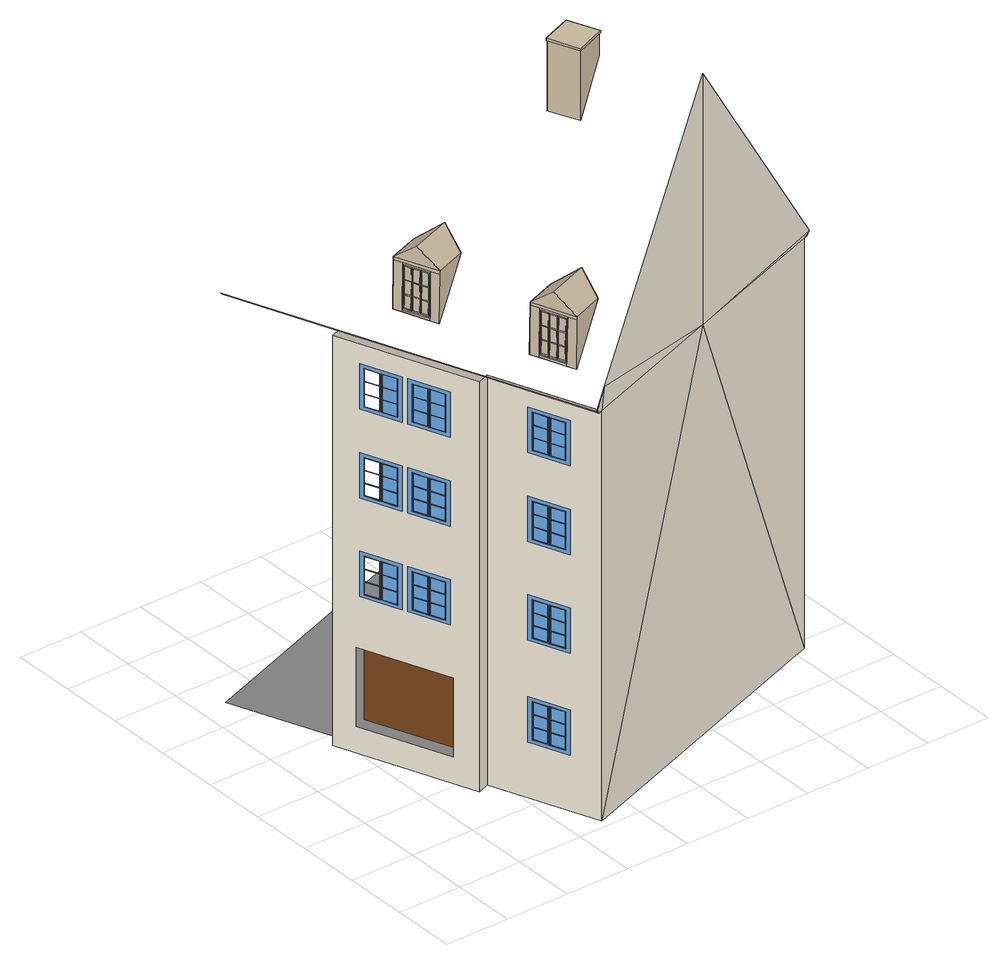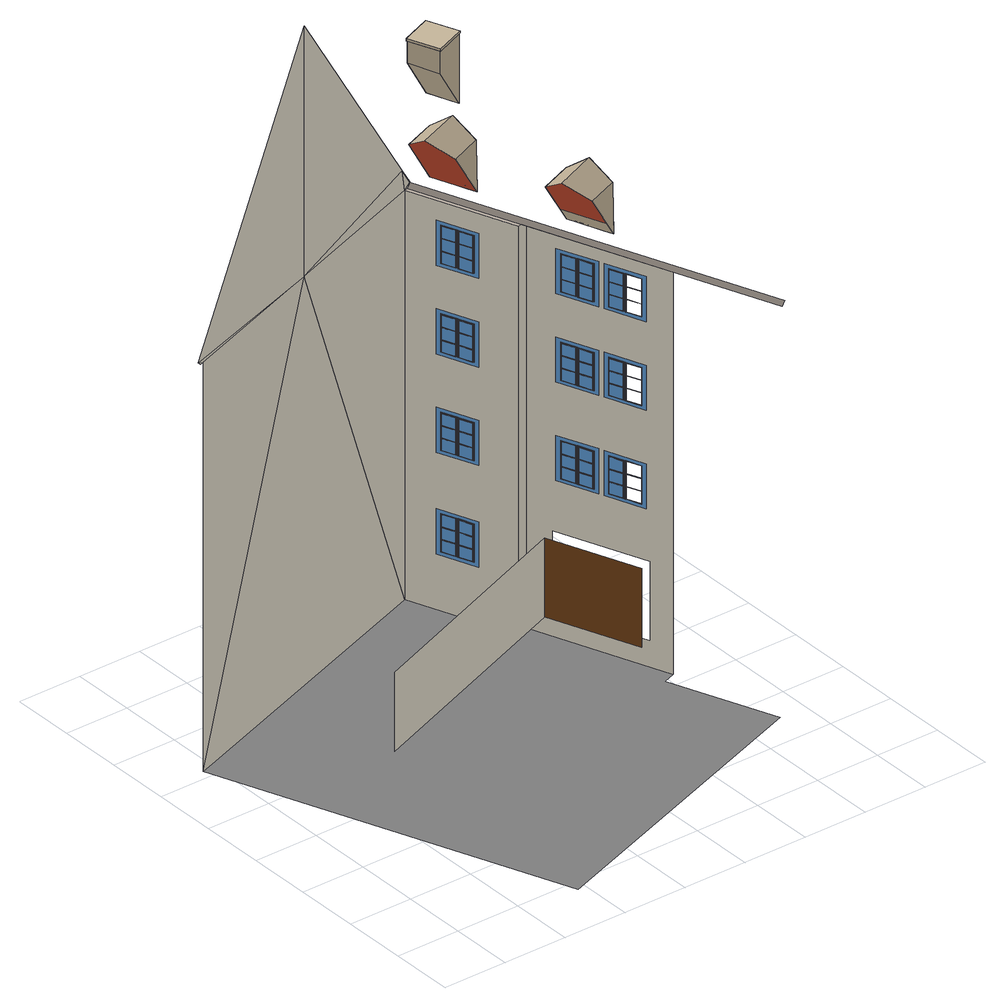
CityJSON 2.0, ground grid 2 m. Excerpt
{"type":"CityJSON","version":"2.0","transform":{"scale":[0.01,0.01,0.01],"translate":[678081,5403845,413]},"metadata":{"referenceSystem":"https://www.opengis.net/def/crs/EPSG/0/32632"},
"CityObjects":{
"building1":{"type":"Building","attributes":{"dataAvailable":"NotSufficient","measuredHeight":20.84},"children":["building1-1","building1-2","building1-3"],"geometry":[{"type":"MultiSurface","lod":"3","boundaries":[[[0,1,2,3],[4,5,6,7],[8,9,10,11],[12,13,14,15]],[[16,17,18,19],[20,21,22,23],[24,25,26,27],[28,29,30,31]],[[32,33,34,35],[36,37,38,39],[40,41,42,43],[44,45,46,47]],[[48,49,6,5]],[[50,51,13,12]],[[52,53,9,8]],[[54,55,22,21]],[[56,57,29,28]],[[58,59,25,24]],[[60,61,38,37]],[[62,63,45,44]],[[64,65,41,40]],[[66,50,12,15]],[[67,48,5,4]],[[68,52,8,11]],[[69,56,28,31]],[[70,54,21,20]],[[71,58,24,27]],[[72,62,44,47]],[[73,60,37,36]],[[74,64,40,43]],[[75,76,77,78]],[[79,80,81,82]],[[83,84,85,86]],[[87,88,89,90]],[[91,92,93,94]],[[95,96,97,98]],[[99,100,101,102]],[[103,104,105,106]],[[107,108,109,110]],[[111,112,113,114],[0,3,2,1],[115,116,117,118]],[[119,120,121,122],[16,19,18,17],[123,124,125,126]],[[127,128,129,130],[32,35,34,33],[131,132,133,134]],[[48,67,135,136]],[[52,68,137,138]],[[50,66,139,140]],[[54,70,141,142]],[[58,71,143,144]],[[56,69,145,146]],[[60,73,147,148]],[[64,74,149,150]],[[62,72,151,152]],[[80,153,154,81]],[[84,155,156,85]],[[76,157,158,77]],[[92,159,160,93]],[[96,161,162,97]],[[88,163,164,89]],[[104,165,166,105]],[[108,167,168,109]],[[100,169,170,101]],[[115,118,117,116],[154,171,82,81],[172,86,85,156],[173,78,77,158]],[[123,126,125,124],[160,174,94,93],[175,98,97,162],[176,90,89,164]],[[131,134,133,132],[166,177,106,105],[178,110,109,168],[179,102,101,170]],[[76,75,180,181]],[[84,83,182,183]],[[80,79,184,185]],[[88,87,186,187]],[[96,95,188,189]],[[92,91,190,191]],[[100,99,192,193]],[[108,107,194,195]],[[104,103,196,197]],[[198,199,200,201],[130,129,128,127],[113,112,111,114],[202,203,204,205],[206,207,208,209],[120,119,122,121],[210,211,212,213],[214,215,216,217]],[[218,75,78,173]],[[219,83,86,172]],[[220,79,82,171]],[[221,87,90,176]],[[222,95,98,175]],[[223,91,94,174]],[[224,99,102,179]],[[225,107,110,178]],[[226,103,106,177]],[[155,84,83,219]],[[157,76,75,218]],[[80,79,220,153]],[[161,96,95,222]],[[163,88,87,221]],[[92,91,223,159]],[[167,108,107,225]],[[169,100,99,224]],[[104,103,226,165]],[[75,218,227,180]],[[83,219,228,182]],[[79,220,229,184]],[[87,221,230,186]],[[95,222,231,188]],[[91,223,232,190]],[[99,224,233,192]],[[107,225,234,194]],[[103,226,235,196]],[[153,220,171,154]],[[157,218,173,158]],[[155,219,172,156]],[[159,223,174,160]],[[163,221,176,164]],[[161,222,175,162]],[[165,226,177,166]],[[169,224,179,170]],[[167,225,178,168]],[[155,84,183,236]],[[157,76,181,237]],[[153,80,185,238]],[[161,96,189,239]],[[163,88,187,240]],[[159,92,191,241]],[[167,108,195,242]],[[169,100,193,243]],[[165,104,197,244]],[[218,157,237,227]],[[219,155,236,228]],[[220,153,238,229]],[[221,163,240,230]],[[222,161,239,231]],[[223,159,241,232]],[[224,169,243,233]],[[225,167,242,234]],[[226,165,244,235]],[[245,246,247,248]],[[249,250,251,252]],[[253,254,255,256]],[[257,258,259,260]],[[261,262,263,264]],[[265,266,267,268]],[[269,270,271,272]],[[273,274,275,276]],[[277,278,279,280]],[[250,281,282,251]],[[246,283,284,247]],[[254,285,286,255]],[[262,287,288,263]],[[258,289,290,259]],[[266,291,292,267]],[[274,293,294,275]],[[270,295,296,271]],[[278,297,298,279]],[[299,300,301,302],[282,303,252,251],[304,248,247,284],[305,256,255,286]],[[306,307,308,309],[288,310,264,263],[311,260,259,290],[312,268,267,292]],[[313,314,315,316],[294,317,276,275],[318,272,271,296],[319,280,279,298]],[[250,249,320,321]],[[246,245,322,323]],[[254,253,324,325]],[[262,261,326,327]],[[258,257,328,329]],[[266,265,330,331]],[[274,273,332,333]],[[270,269,334,335]],[[278,277,336,337]],[[338,249,252,303]],[[339,253,256,305]],[[340,245,248,304]],[[341,261,264,310]],[[342,265,268,312]],[[343,257,260,311]],[[344,273,276,317]],[[345,277,280,319]],[[346,269,272,318]],[[285,254,253,339]],[[250,249,338,281]],[[283,246,245,340]],[[291,266,265,342]],[[262,261,341,287]],[[289,258,257,343]],[[297,278,277,345]],[[274,273,344,293]],[[295,270,269,346]],[[245,340,347,322]],[[249,338,348,320]],[[253,339,349,324]],[[257,343,350,328]],[[261,341,351,326]],[[265,342,352,330]],[[269,346,353,334]],[[273,344,354,332]],[[277,345,355,336]],[[285,339,305,286]],[[281,338,303,282]],[[283,340,304,284]],[[291,342,312,292]],[[287,341,310,288]],[[289,343,311,290]],[[297,345,319,298]],[[293,344,317,294]],[[295,346,318,296]],[[281,250,321,356]],[[283,246,323,357]],[[285,254,325,358]],[[287,262,327,359]],[[289,258,329,360]],[[291,266,331,361]],[[293,274,333,362]],[[295,270,335,363]],[[297,278,337,364]],[[365,366,367,368]],[[369,370,371,372]],[[373,374,375,376]],[[377,378,379,380]],[[381,382,383,384]],[[385,386,387,388]],[[389,390,391,392]],[[393,394,395,396]],[[397,398,399,400]],[[203,202,205,204],[299,302,301,300],[401,402,403,404]],[[210,213,212,211],[306,309,308,307],[405,406,407,408]],[[209,208,207,206],[313,316,315,314],[409,410,411,412]],[[338,281,356,348]],[[340,283,357,347]],[[339,285,358,349]],[[341,287,359,351]],[[343,289,360,350]],[[342,291,361,352]],[[344,293,362,354]],[[346,295,363,353]],[[345,297,364,355]],[[370,413,414,371]],[[374,415,416,375]],[[366,417,418,367]],[[382,419,420,383]],[[386,421,422,387]],[[378,423,424,379]],[[394,425,426,395]],[[398,427,428,399]],[[390,429,430,391]],[[401,404,403,402],[414,431,372,371],[432,376,375,416],[433,368,367,418]],[[405,408,407,406],[420,434,384,383],[435,388,387,422],[436,380,379,424]],[[409,412,411,410],[426,437,396,395],[438,400,399,428],[439,392,391,430]],[[366,365,440,441]],[[374,373,442,443]],[[370,369,444,445]],[[378,377,446,447]],[[386,385,448,449]],[[382,381,450,451]],[[390,389,452,453]],[[398,397,454,455]],[[394,393,456,457]],[[458,365,368,433]],[[459,373,376,432]],[[460,369,372,431]],[[461,377,380,436]],[[462,385,388,435]],[[463,381,384,434]],[[464,389,392,439]],[[465,397,400,438]],[[466,393,396,437]],[[415,374,373,459]],[[417,366,365,458]],[[370,369,460,413]],[[421,386,385,462]],[[423,378,377,461]],[[382,381,463,419]],[[427,398,397,465]],[[429,390,389,464]],[[394,393,466,425]],[[365,458,467,440]],[[373,459,468,442]],[[369,460,469,444]],[[377,461,470,446]],[[385,462,471,448]],[[381,463,472,450]],[[389,464,473,452]],[[397,465,474,454]],[[393,466,475,456]],[[413,460,431,414]],[[417,458,433,418]],[[415,459,432,416]],[[419,463,434,420]],[[423,461,436,424]],[[421,462,435,422]],[[425,466,437,426]],[[429,464,439,430]],[[427,465,438,428]],[[415,374,443,476]],[[417,366,441,477]],[[413,370,445,478]],[[421,386,449,479]],[[423,378,447,480]],[[419,382,451,481]],[[427,398,455,482]],[[429,390,453,483]],[[425,394,457,484]],[[458,417,477,467]],[[459,415,476,468]],[[460,413,478,469]],[[461,423,480,470]],[[462,421,479,471]],[[463,419,481,472]],[[464,429,483,473]],[[465,427,482,474]],[[466,425,484,475]],[[485,200,199,486]],[[487,488,489,490,485,486]],[[491,486,199,198,492]],[[493,494,495,496]],[[497,487,486,491]],[[498,488,487]],[[498,499,488]],[[500,501,502,503]],[[504,505,506,507]],[[508,509,510,511]],[[512,513,514,515]],[[516,517,518,519]],[[520,521,522,523]],[[524,525,526,527]],[[528,529,530,531]],[[532,533,534,535]],[[536,537,538,539]],[[540,541,542,543]],[[544,545,546,547]],[[505,548,549,506]],[[501,550,551,502]],[[509,552,553,510]],[[517,554,555,518]],[[513,556,557,514]],[[521,558,559,522]],[[529,560,561,530]],[[525,562,563,526]],[[533,564,565,534]],[[541,566,567,542]],[[537,568,569,538]],[[545,570,571,546]],[[572,573,574,575],[549,576,507,506],[577,503,502,551],[578,511,510,553]],[[579,580,581,582],[555,583,519,518],[584,515,514,557],[585,523,522,559]],[[586,587,588,589],[561,590,531,530],[591,527,526,563],[592,535,534,565]],[[593,594,595,596],[567,597,543,542],[598,539,538,569],[599,547,546,571]],[[505,504,600,601]],[[501,500,602,603]],[[509,508,604,605]],[[517,516,606,607]],[[513,512,608,609]],[[521,520,610,611]],[[529,528,612,613]],[[525,524,614,615]],[[533,532,616,617]],[[541,540,618,619]],[[537,536,620,621]],[[545,544,622,623]],[[624,504,507,576]],[[625,508,511,578]],[[626,500,503,577]],[[627,516,519,583]],[[628,520,523,585]],[[629,512,515,584]],[[630,528,531,590]],[[631,532,535,592]],[[632,524,527,591]],[[633,540,543,597]],[[634,544,547,599]],[[635,536,539,598]],[[552,509,508,625]],[[505,504,624,548]],[[550,501,500,626]],[[558,521,520,628]],[[517,516,627,554]],[[556,513,512,629]],[[564,533,532,631]],[[529,528,630,560]],[[562,525,524,632]],[[570,545,544,634]],[[541,540,633,566]],[[568,537,536,635]],[[500,626,636,602]],[[504,624,637,600]],[[508,625,638,604]],[[512,629,639,608]],[[516,627,640,606]],[[520,628,641,610]],[[524,632,642,614]],[[528,630,643,612]],[[532,631,644,616]],[[536,635,645,620]],[[540,633,646,618]],[[544,634,647,622]],[[552,625,578,553]],[[548,624,576,549]],[[550,626,577,551]],[[558,628,585,559]],[[554,627,583,555]],[[556,629,584,557]],[[564,631,592,565]],[[560,630,590,561]],[[562,632,591,563]],[[570,634,599,571]],[[566,633,597,567]],[[568,635,598,569]],[[548,505,601,648]],[[550,501,603,649]],[[552,509,605,650]],[[554,517,607,651]],[[556,513,609,652]],[[558,521,611,653]],[[560,529,613,654]],[[562,525,615,655]],[[564,533,617,656]],[[566,541,619,657]],[[568,537,621,658]],[[570,545,623,659]],[[660,661,662,663]],[[664,665,666,667]],[[668,669,670,671]],[[672,673,674,675]],[[676,677,678,679]],[[680,681,682,683]],[[684,685,686,687]],[[688,689,690,691]],[[692,693,694,695]],[[696,697,698,699]],[[700,701,702,703]],[[704,705,706,707]],[[708,709,710,711],[572,575,574,573],[712,713,714,715]],[[716,717,718,719],[579,582,581,580],[720,721,722,723]],[[724,725,726,727],[586,589,588,587],[728,729,730,731]],[[732,733,734,735],[593,596,595,594],[736,737,738,739]],[[491,492,740,497],[733,732,735,734],[717,716,719,718],[724,727,726,725],[710,709,708,711]],[[624,548,648,637]],[[626,550,649,636]],[[625,552,650,638]],[[627,554,651,640]],[[629,556,652,639]],[[628,558,653,641]],[[630,560,654,643]],[[632,562,655,642]],[[631,564,656,644]],[[633,566,657,646]],[[635,568,658,645]],[[634,570,659,647]],[[665,741,742,666]],[[669,743,744,670]],[[661,745,746,662]],[[677,747,748,678]],[[681,749,750,682]],[[673,751,752,674]],[[689,753,754,690]],[[693,755,756,694]],[[685,757,758,686]],[[701,759,760,702]],[[705,761,762,706]],[[697,763,764,698]],[[712,715,714,713],[742,765,667,666],[766,671,670,744],[767,663,662,746]],[[720,723,722,721],[748,768,679,678],[769,683,682,750],[770,675,674,752]],[[728,731,730,729],[754,771,691,690],[772,695,694,756],[773,687,686,758]],[[736,739,738,737],[760,774,703,702],[775,707,706,762],[776,699,698,764]],[[661,660,777,778]],[[669,668,779,780]],[[665,664,781,782]],[[673,672,783,784]],[[681,680,785,786]],[[677,676,787,788]],[[685,684,789,790]],[[693,692,791,792]],[[689,688,793,794]],[[697,696,795,796]],[[705,704,797,798]],[[701,700,799,800]],[[801,660,663,767]],[[802,668,671,766]],[[803,664,667,765]],[[804,672,675,770]],[[805,680,683,769]],[[806,676,679,768]],[[807,684,687,773]],[[808,692,695,772]],[[809,688,691,771]],[[810,696,699,776]],[[811,704,707,775]],[[812,700,703,774]],[[498,487,497]],[[497,499,498]],[[743,669,668,802]],[[745,661,660,801]],[[665,664,803,741]],[[749,681,680,805]],[[751,673,672,804]],[[677,676,806,747]],[[755,693,692,808]],[[757,685,684,807]],[[689,688,809,753]],[[761,705,704,811]],[[763,697,696,810]],[[701,700,812,759]],[[660,801,813,777]],[[668,802,814,779]],[[664,803,815,781]],[[672,804,816,783]],[[680,805,817,785]],[[676,806,818,787]],[[684,807,819,789]],[[692,808,820,791]],[[688,809,821,793]],[[696,810,822,795]],[[704,811,823,797]],[[700,812,824,799]],[[741,803,765,742]],[[745,801,767,746]],[[743,802,766,744]],[[747,806,768,748]],[[751,804,770,752]],[[749,805,769,750]],[[753,809,771,754]],[[757,807,773,758]],[[755,808,772,756]],[[759,812,774,760]],[[763,810,776,764]],[[761,811,775,762]],[[743,669,780,825]],[[745,661,778,826]],[[741,665,782,827]],[[749,681,786,828]],[[751,673,784,829]],[[747,677,788,830]],[[755,693,792,831]],[[757,685,790,832]],[[753,689,794,833]],[[761,705,798,834]],[[763,697,796,835]],[[759,701,800,836]],[[801,745,826,813]],[[802,743,825,814]],[[803,741,827,815]],[[804,751,829,816]],[[805,749,828,817]],[[806,747,830,818]],[[807,757,832,819]],[[808,755,831,820]],[[809,753,833,821]],[[810,763,835,822]],[[811,761,834,823]],[[812,759,836,824]],[[837,838,839,840,841]],[[842,843,844,845,846]],[[847,740,497]],[[198,201,848,849,850,851,852,853,740,492]],[[499,497,847]],[[499,854,847]],[[855,495,496,856]],[[851,852,853,740,847]],[[847,854,857]],[[858,859,860,851,847]],[[858,847,857]],[[861,858,857]]],"semantics":{"surfaces":[{"type":"Window"},{"type":"WallSurface"},{"type":"OuterCeilingSurface"},{"type":"Door"},{"type":"RoofSurface"},{"type":"GroundSurface"}],"values":[0,0,0,0,0,0,0,0,0,0,0,0,0,0,0,0,0,0,0,0,0,0,0,0,0,0,0,0,0,0,0,0,0,0,0,0,0,0,0,0,0,0,0,0,0,0,0,0,0,0,0,0,0,0,0,0,0,0,0,0,0,0,0,1,0,0,0,0,0,0,0,0,0,0,0,0,0,0,0,0,0,0,0,0,0,0,0,0,0,0,0,0,0,0,0,0,0,0,0,0,0,0,0,0,0,0,0,0,0,0,0,0,0,0,0,0,0,0,0,0,0,0,0,0,0,0,0,0,0,0,0,0,0,0,0,0,0,0,0,0,0,0,0,0,0,0,0,0,0,0,0,0,0,0,0,0,0,0,0,0,0,0,0,0,0,0,0,0,0,0,0,0,0,0,0,0,0,0,0,0,0,0,0,0,0,0,0,0,0,0,0,0,0,0,0,0,0,0,0,0,0,0,0,0,0,0,0,0,0,0,0,0,0,0,0,0,0,0,0,0,0,0,0,0,0,0,0,0,0,0,0,0,0,0,0,0,0,0,0,0,0,0,0,0,0,0,0,0,0,0,0,0,0,0,0,0,0,0,0,0,0,0,0,0,0,0,0,0,0,0,0,0,0,0,0,0,0,0,0,0,0,0,0,0,0,0,0,0,0,2,2,1,3,2,2,4,0,0,0,0,0,0,0,0,0,0,0,0,0,0,0,0,0,0,0,0,0,0,0,0,0,0,0,0,0,0,0,0,0,0,0,0,0,0,0,0,0,0,0,0,0,0,0,0,0,0,0,0,0,0,0,0,0,0,0,0,0,0,0,0,0,0,0,0,0,0,0,0,0,0,0,0,0,0,0,0,0,0,0,0,0,0,0,0,0,0,0,0,0,0,0,0,0,0,0,0,0,0,0,0,0,0,0,0,0,0,0,0,0,0,0,0,1,0,0,0,0,0,0,0,0,0,0,0,0,0,0,0,0,0,0,0,0,0,0,0,0,0,0,0,0,0,0,0,0,0,0,0,0,0,0,0,0,0,0,0,0,0,0,0,0,0,0,0,0,1,1,0,0,0,0,0,0,0,0,0,0,0,0,0,0,0,0,0,0,0,0,0,0,0,0,0,0,0,0,0,0,0,0,0,0,0,0,0,0,0,0,0,0,0,0,0,0,0,0,0,0,0,0,0,0,0,0,0,0,0,0,4,4,1,5,1,1,1,1,1,1,1,1]}}]},
"building1-1":{"type":"BuildingInstallation","parents":["building1"],"geometry":[{"type":"MultiSurface","lod":"3","boundaries":[[[862,863,864,865]],[[866,867,868]],[[869,870,871,872]],[[873,874,875,876]],[[877,878,879,880],[881,869,872,882,883,884,885,886]],[[887,888,889,890]],[[891,892,893]],[[881,894,870,869]],[[873,895,896,876]],[[891,893,897,880,879,898]],[[880,899,900,877]],[[890,889,901,902]],[[875,903,904,874]],[[905,906,863,862]],[[870,894,907,908]],[[862,905,909,865]],[[910,911,912,913]],[[868,914,871,870,908]],[[909,915,906,905]],[[894,916,917,867,866,907]],[[902,901,918,919]],[[879,920,899,880]],[[886,916,871,872]],[[886,916,894,881]],[[874,904,895,873]],[[865,864,915,909]],[[876,896,903,875]],[[838,839,891,898]],[[921,922,923,924]],[[925,926,911,910]],[[868,867,917,914],[927,928,929,930],[923,922,931,932],[911,926,933,912]],[[919,918,888,887]],[[884,867,917,885]],[[934,935,936,937]],[[934,930,929,937]],[[882,914,868,883]],[[883,868,867,884]],[[938,939,940,941]],[[924,923,932,942]],[[882,914,917,885]],[[869,881,886,872],[862,865,909,905],[873,876,875,874],[890,902,919,887]],[[937,929,928,936]],[[942,924,921,943]],[[935,927,930,934]],[[910,925,944,913]],[[942,932,931,943]],[[936,928,927,935]],[[913,912,933,944]],[[871,916,894,870],[906,915,864,863],[904,903,896,895],[888,918,901,889]],[[882,885,884,883],[934,937,936,935],[942,943,921,924],[913,944,925,910]],[[877,900,945,878]],[[887,919,902,890]],[[841,837,897,893]],[[878,946,838,898,879]],[[885,917,916,886]],[[877,947,946,878]],[[837,947,877,880,897]],[[948,949,950,951]],[[872,886,885,882],[951,952,953,948],[954,955,956,957],[958,959,938,941]],[[955,960,961,956]],[[956,961,962,957]],[[958,963,964,959]],[[941,940,963,958]],[[914,917,916,871],[949,965,966,950],[962,961,960,967],[940,939,964,963]],[[954,957,956,955]],[[953,965,949,948]],[[951,950,966,952]],[[941,938,959,958]],[[954,967,960,955]],[[872,871,914,882]],[[959,964,939,938]],[[951,948,953,952]],[[944,933,926,925]],[[957,962,967,954]],[[952,966,965,953]],[[943,931,922,921]],[[840,839,891,892]],[[841,840,892,893]],[[837,947,946,838,839,840,841]]]}]},
"building1-2":{"type":"BuildingInstallation","parents":["building1"],"geometry":[{"type":"MultiSurface","lod":"3","boundaries":[[[968,969,970,971]],[[972,973,974,975]],[[976,977,978,979]],[[980,981,982,983]],[[984,985,986,987],[988,976,979,989,990,991,992,993]],[[994,995,996,997]],[[998,999,1000]],[[988,1001,977,976]],[[980,1002,1003,983]],[[998,1000,1004,987,986,1005]],[[987,1006,1007,984]],[[997,996,1008,1009]],[[982,1010,1011,981]],[[1012,1013,969,968]],[[977,1001,1014,1015]],[[968,1012,1016,971]],[[1017,1018,1019,1020]],[[972,975,1021,978,977,1015]],[[1016,1022,1013,1012]],[[1001,1023,1024,974,973,1014]],[[1009,1008,1025,1026]],[[986,1027,1006,987]],[[993,1023,978,979]],[[993,1023,1001,988]],[[981,1011,1002,980]],[[971,970,1022,1016]],[[983,1003,1010,982]],[[843,844,998,1005]],[[1028,1029,1030,1031]],[[1032,1033,1018,1017]],[[975,974,1024,1021],[1034,1035,1036,1037],[1030,1029,1038,1039],[1018,1033,1040,1019]],[[1026,1025,995,994]],[[991,974,1024,992]],[[1041,1042,1043,1044]],[[1041,1037,1036,1044]],[[989,1021,975,990]],[[990,975,974,991]],[[1045,1046,1047,1048]],[[1031,1030,1039,1049]],[[989,1021,1024,992]],[[976,988,993,979],[968,971,1016,1012],[980,983,982,981],[997,1009,1026,994]],[[1044,1036,1035,1043]],[[1049,1031,1028,1050]],[[1042,1034,1037,1041]],[[1017,1032,1051,1020]],[[1049,1039,1038,1050]],[[1043,1035,1034,1042]],[[1020,1019,1040,1051]],[[978,1023,1001,977],[1013,1022,970,969],[1011,1010,1003,1002],[995,1025,1008,996]],[[989,992,991,990],[1041,1044,1043,1042],[1049,1050,1028,1031],[1020,1051,1032,1017]],[[984,1007,1052,985]],[[994,1026,1009,997]],[[846,842,1004,1000]],[[985,1053,843,1005,986]],[[992,1024,1023,993]],[[984,1054,1053,985]],[[842,1054,984,987,1004]],[[1055,1056,1057,1058]],[[979,993,992,989],[1058,1059,1060,1055],[1061,1062,1063,1064],[1065,1066,1045,1048]],[[1062,1067,1068,1063]],[[1063,1068,1069,1064]],[[1065,1070,1071,1066]],[[1048,1047,1070,1065]],[[1021,1024,1023,978],[1056,1072,1073,1057],[1069,1068,1067,1074],[1047,1046,1071,1070]],[[1061,1064,1063,1062]],[[1060,1072,1056,1055]],[[1058,1057,1073,1059]],[[1048,1045,1066,1065]],[[1061,1074,1067,1062]],[[979,978,1021,989]],[[1066,1071,1046,1045]],[[1058,1055,1060,1059]],[[1051,1040,1033,1032]],[[1064,1069,1074,1061]],[[1059,1073,1072,1060]],[[1050,1038,1029,1028]],[[845,844,998,999]],[[846,845,999,1000]],[[842,1054,1053,843,844,845,846]]]}]},
"building1-3":{"type":"BuildingInstallation","attributes":{"materialUncertainty":1},"parents":["building1"],"geometry":[{"type":"MultiSurface","lod":"3","boundaries":[[[1075,1076,1077,1078]],[[1079,1080,1081,1082]],[[1083,1084,1085,1086]],[[1077,1087,1088,1078]],[[1087,1089,1090,1088],[1081,1086,1085,1082]],[[1076,1089,1087,1077]],[[1078,1088,1090,1075]],[[1075,1090,1089,1076]],[[1080,1083,1086,1081]],[[1079,1082,1085,1084]],[[1084,1083,1080,1079]]]}]}
},
"vertices":[
[207,664,1258],[207,664,1140],[224,618,1140],[224,618,1258],[224,620,1179],[224,620,1141],[207,662,1141],[207,662,1179],[224,620,1180],[207,662,1180],[207,662,1218],[224,620,1218],[224,620,1219],[207,662,1219],[207,662,1257],[224,620,1257],[207,664,680],[207,664,561],[224,618,561],[224,618,680],[224,620,600],[224,620,563],[207,662,563],[207,662,600],[224,620,602],[207,662,602],[207,662,639],[224,620,639],[224,620,641],[207,662,641],[207,662,678],[224,620,678],[207,664,984],[207,664,865],[224,618,865],[224,618,984],[224,620,904],[224,620,867],[207,662,867],[207,662,904],[224,620,906],[207,662,906],[207,662,943],[224,620,943],[224,620,945],[207,662,945],[207,662,982],[224,620,982],[225,621,1141],[208,662,1141],[225,621,1219],[208,662,1219],[225,621,1180],[208,662,1180],[225,621,563],[208,662,563],[225,621,641],[208,662,641],[225,621,602],[208,662,602],[225,621,867],[208,662,867],[225,621,945],[208,662,945],[225,621,906],[208,662,906],[225,621,1257],[225,621,1179],[225,621,1218],[225,621,678],[225,621,600],[225,621,639],[225,621,982],[225,621,904],[225,621,943],[227,613,1219],[227,613,1257],[226,613,1257],[226,613,1219],[227,613,1141],[227,613,1179],[226,613,1179],[226,613,1141],[227,613,1180],[227,613,1218],[226,613,1218],[226,613,1180],[227,613,641],[227,613,678],[226,613,678],[226,613,641],[227,613,563],[227,613,600],[226,613,600],[226,613,563],[227,613,602],[227,613,639],[226,613,639],[226,613,602],[227,613,945],[227,613,982],[226,613,982],[226,613,945],[227,613,867],[227,613,904],[226,613,904],[226,613,867],[227,613,906],[227,613,943],[226,613,943],[226,613,906],[202,677,1269],[202,677,1129],[248,556,1129],[248,556,1269],[226,615,1258],[243,569,1258],[243,569,1140],[226,615,1140],[202,677,691],[202,677,551],[248,556,551],[248,556,691],[226,615,680],[243,569,680],[243,569,561],[226,615,561],[202,677,995],[202,677,855],[248,556,855],[248,556,995],[226,615,984],[243,569,984],[243,569,865],[226,615,865],[227,621,1179],[227,621,1141],[227,621,1218],[227,621,1180],[227,621,1257],[227,621,1219],[227,621,600],[227,621,563],[227,621,639],[227,621,602],[227,621,678],[227,621,641],[227,621,904],[227,621,867],[227,621,943],[227,621,906],[227,621,982],[227,621,945],[244,571,1179],[243,571,1179],[244,571,1218],[243,571,1218],[244,571,1257],[243,571,1257],[244,571,600],[243,571,600],[244,571,639],[243,571,639],[244,571,678],[243,571,678],[244,571,904],[243,571,904],[244,571,943],[243,571,943],[244,571,982],[243,571,982],[243,571,1141],[243,571,1180],[243,571,1219],[243,571,563],[243,571,602],[243,571,641],[243,571,867],[243,571,906],[243,571,945],[229,614,1219],[229,614,1257],[229,614,1180],[229,614,1218],[229,614,1141],[229,614,1179],[229,614,641],[229,614,678],[229,614,602],[229,614,639],[229,614,563],[229,614,600],[229,614,945],[229,614,982],[229,614,906],[229,614,943],[229,614,867],[229,614,904],[333,336,66],[333,336,1329],[173,753,1329],[173,753,66],[254,541,1129],[254,541,1269],[301,420,1269],[301,420,1129],[301,420,691],[301,420,551],[254,541,551],[254,541,691],[254,541,995],[301,420,995],[301,420,855],[254,541,855],[304,411,148],[198,686,148],[198,686,392],[304,411,392],[244,571,1219],[244,571,1180],[244,571,1141],[244,571,641],[244,571,602],[244,571,563],[244,571,945],[244,571,906],[244,571,867],[245,572,1219],[245,572,1180],[245,572,1141],[245,572,641],[245,572,602],[245,572,563],[245,572,945],[245,572,906],[245,572,867],[245,572,1218],[245,572,1257],[245,572,1179],[245,572,639],[245,572,678],[245,572,600],[245,572,943],[245,572,982],[245,572,904],[261,527,1180],[261,527,1218],[260,526,1218],[260,526,1180],[261,527,1141],[261,527,1179],[260,526,1179],[260,526,1141],[261,527,1219],[261,527,1257],[260,526,1257],[260,526,1219],[261,527,906],[261,527,943],[260,526,943],[260,526,906],[261,527,867],[261,527,904],[260,526,904],[260,526,867],[261,527,945],[261,527,982],[260,526,982],[260,526,945],[261,527,602],[261,527,639],[260,526,639],[260,526,602],[261,527,563],[261,527,600],[260,526,600],[260,526,563],[261,527,641],[261,527,678],[260,526,678],[260,526,641],[277,485,1179],[276,484,1179],[277,485,1218],[276,484,1218],[277,485,1257],[276,484,1257],[277,485,904],[276,484,904],[277,485,943],[276,484,943],[277,485,982],[276,484,982],[277,485,600],[276,484,600],[277,485,639],[276,484,639],[277,485,678],[276,484,678],[259,528,1258],[259,528,1140],[277,482,1140],[277,482,1258],[276,484,1141],[276,484,1180],[276,484,1219],[259,528,984],[259,528,865],[277,482,865],[277,482,984],[276,484,867],[276,484,906],[276,484,945],[259,528,680],[259,528,561],[277,482,561],[277,482,680],[276,484,563],[276,484,602],[276,484,641],[263,527,1141],[263,527,1179],[263,527,1180],[263,527,1218],[263,527,1219],[263,527,1257],[263,527,867],[263,527,904],[263,527,906],[263,527,943],[263,527,945],[263,527,982],[263,527,563],[263,527,600],[263,527,602],[263,527,639],[263,527,641],[263,527,678],[277,485,1141],[277,485,1219],[277,485,1180],[277,485,867],[277,485,945],[277,485,906],[277,485,563],[277,485,641],[277,485,602],[279,485,1180],[279,485,1141],[279,485,1219],[279,485,906],[279,485,867],[279,485,945],[279,485,602],[279,485,563],[279,485,641],[279,485,1179],[279,485,1218],[279,485,1257],[279,485,904],[279,485,943],[279,485,982],[279,485,600],[279,485,639],[279,485,678],[280,478,1219],[280,478,1257],[279,477,1257],[279,477,1219],[280,478,1141],[280,478,1179],[279,477,1179],[279,477,1141],[280,478,1180],[280,478,1218],[279,477,1218],[279,477,1180],[280,478,945],[280,478,982],[279,477,982],[279,477,945],[280,478,867],[280,478,904],[279,477,904],[279,477,867],[280,478,906],[280,478,943],[279,477,943],[279,477,906],[280,478,641],[280,478,678],[279,477,678],[279,477,641],[280,478,563],[280,478,600],[279,477,600],[279,477,563],[280,478,602],[280,478,639],[279,477,639],[279,477,602],[278,479,1258],[296,433,1258],[296,433,1140],[278,479,1140],[278,479,984],[296,433,984],[296,433,865],[278,479,865],[278,479,680],[296,433,680],[296,433,561],[278,479,561],[296,436,1179],[295,435,1179],[296,436,1218],[295,435,1218],[296,436,1257],[295,435,1257],[296,436,904],[295,435,904],[296,436,943],[295,435,943],[296,436,982],[295,435,982],[296,436,600],[295,435,600],[296,436,639],[295,435,639],[296,436,678],[295,435,678],[295,435,1141],[295,435,1180],[295,435,1219],[295,435,867],[295,435,906],[295,435,945],[295,435,563],[295,435,602],[295,435,641],[281,478,1219],[281,478,1257],[281,478,1180],[281,478,1218],[281,478,1141],[281,478,1179],[281,478,945],[281,478,982],[281,478,906],[281,478,943],[281,478,867],[281,478,904],[281,478,641],[281,478,678],[281,478,602],[281,478,639],[281,478,563],[281,478,600],[296,436,1219],[296,436,1180],[296,436,1141],[296,436,945],[296,436,906],[296,436,867],[296,436,641],[296,436,602],[296,436,563],[298,436,1219],[298,436,1180],[298,436,1141],[298,436,945],[298,436,906],[298,436,867],[298,436,641],[298,436,602],[298,436,563],[298,436,1218],[298,436,1257],[298,436,1179],[298,436,943],[298,436,982],[298,436,904],[298,436,639],[298,436,678],[298,436,600],[198,763,1329],[359,346,1329],[483,22,1329],[471,18,1341],[61,1084,1341],[73,1089,1329],[370,351,1329],[370,351,66],[236,701,392],[236,701,148],[342,425,148],[342,425,392],[495,27,1329],[472,18,1341],[507,31,1396],[421,223,289],[421,223,326],[420,222,326],[420,222,289],[421,223,250],[421,223,287],[420,222,287],[420,222,250],[421,223,328],[421,223,365],[420,222,365],[420,222,328],[421,223,602],[421,223,639],[420,222,639],[420,222,602],[421,223,563],[421,223,600],[420,222,600],[420,222,563],[421,223,641],[421,223,678],[420,222,678],[420,222,641],[421,223,906],[421,223,943],[420,222,943],[420,222,906],[421,223,867],[421,223,904],[420,222,904],[420,222,867],[421,223,945],[421,223,982],[420,222,982],[420,222,945],[421,223,1180],[421,223,1218],[420,222,1218],[420,222,1180],[421,223,1141],[421,223,1179],[420,222,1179],[420,222,1141],[421,223,1219],[421,223,1257],[420,222,1257],[420,222,1219],[437,181,287],[436,180,287],[437,181,326],[436,180,326],[437,181,365],[436,180,365],[437,181,600],[436,180,600],[437,181,639],[436,180,639],[437,181,678],[436,180,678],[437,181,904],[436,180,904],[437,181,943],[436,180,943],[437,181,982],[436,180,982],[437,181,1179],[436,180,1179],[437,181,1218],[436,180,1218],[437,181,1257],[436,180,1257],[419,224,367],[419,224,248],[437,178,248],[437,178,367],[436,180,250],[436,180,289],[436,180,328],[419,224,680],[419,224,561],[437,178,561],[437,178,680],[436,180,563],[436,180,602],[436,180,641],[419,224,984],[419,224,865],[437,178,865],[437,178,984],[436,180,867],[436,180,906],[436,180,945],[419,224,1258],[419,224,1140],[437,178,1140],[437,178,1258],[436,180,1141],[436,180,1180],[436,180,1219],[423,223,250],[423,223,287],[423,223,289],[423,223,326],[423,223,328],[423,223,365],[423,223,563],[423,223,600],[423,223,602],[423,223,639],[423,223,641],[423,223,678],[423,223,867],[423,223,904],[423,223,906],[423,223,943],[423,223,945],[423,223,982],[423,223,1141],[423,223,1179],[423,223,1180],[423,223,1218],[423,223,1219],[423,223,1257],[437,181,250],[437,181,328],[437,181,289],[437,181,563],[437,181,641],[437,181,602],[437,181,867],[437,181,945],[437,181,906],[437,181,1141],[437,181,1219],[437,181,1180],[439,181,289],[439,181,250],[439,181,328],[439,181,602],[439,181,563],[439,181,641],[439,181,906],[439,181,867],[439,181,945],[439,181,1180],[439,181,1141],[439,181,1219],[439,181,287],[439,181,326],[439,181,365],[439,181,600],[439,181,639],[439,181,678],[439,181,904],[439,181,943],[439,181,982],[439,181,1179],[439,181,1218],[439,181,1257],[440,174,328],[440,174,365],[439,173,365],[439,173,328],[440,174,250],[440,174,287],[439,173,287],[439,173,250],[440,174,289],[440,174,326],[439,173,326],[439,173,289],[440,174,641],[440,174,678],[439,173,678],[439,173,641],[440,174,563],[440,174,600],[439,173,600],[439,173,563],[440,174,602],[440,174,639],[439,173,639],[439,173,602],[440,174,945],[440,174,982],[439,173,982],[439,173,945],[440,174,867],[440,174,904],[439,173,904],[439,173,867],[440,174,906],[440,174,943],[439,173,943],[439,173,906],[440,174,1219],[440,174,1257],[439,173,1257],[439,173,1219],[440,174,1141],[440,174,1179],[439,173,1179],[439,173,1141],[440,174,1180],[440,174,1218],[439,173,1218],[439,173,1180],[414,237,377],[414,237,237],[461,116,237],[461,116,377],[438,175,367],[456,129,367],[456,129,248],[438,175,248],[414,237,691],[414,237,551],[461,116,551],[461,116,691],[438,175,680],[456,129,680],[456,129,561],[438,175,561],[414,237,995],[414,237,855],[461,116,855],[461,116,995],[438,175,984],[456,129,984],[456,129,865],[438,175,865],[414,237,1269],[414,237,1129],[461,116,1129],[461,116,1269],[438,175,1258],[456,129,1258],[456,129,1140],[438,175,1140],[495,27,66],[456,132,287],[455,131,287],[456,132,326],[455,131,326],[456,132,365],[455,131,365],[456,132,600],[455,131,600],[456,132,639],[455,131,639],[456,132,678],[455,131,678],[456,132,904],[455,131,904],[456,132,943],[455,131,943],[456,132,982],[455,131,982],[456,132,1179],[455,131,1179],[456,132,1218],[455,131,1218],[456,132,1257],[455,131,1257],[455,131,250],[455,131,289],[455,131,328],[455,131,563],[455,131,602],[455,131,641],[455,131,867],[455,131,906],[455,131,945],[455,131,1141],[455,131,1180],[455,131,1219],[441,174,328],[441,174,365],[441,174,289],[441,174,326],[441,174,250],[441,174,287],[441,174,641],[441,174,678],[441,174,602],[441,174,639],[441,174,563],[441,174,600],[441,174,945],[441,174,982],[441,174,906],[441,174,943],[441,174,867],[441,174,904],[441,174,1219],[441,174,1257],[441,174,1180],[441,174,1218],[441,174,1141],[441,174,1179],[456,132,328],[456,132,289],[456,132,250],[456,132,641],[456,132,602],[456,132,563],[456,132,945],[456,132,906],[456,132,867],[456,132,1219],[456,132,1180],[456,132,1141],[458,132,328],[458,132,289],[458,132,250],[458,132,641],[458,132,602],[458,132,563],[458,132,945],[458,132,906],[458,132,867],[458,132,1219],[458,132,1180],[458,132,1141],[458,132,326],[458,132,365],[458,132,287],[458,132,639],[458,132,678],[458,132,600],[458,132,943],[458,132,982],[458,132,904],[458,132,1218],[458,132,1257],[458,132,1179],[287,646,1419],[338,513,1419],[441,552,1578],[449,632,1631],[389,685,1578],[434,255,1414],[486,121,1414],[588,161,1573],[597,241,1627],[536,294,1573],[965,197,1329],[210,767,66],[84,1093,66],[1025,1434,66],[1436,367,66],[1394,352,66],[501,29,66],[965,197,2104],[1062,703,148],[1062,703,392],[1459,375,1341],[1436,367,1329],[1436,367,837],[1436,367,716],[1447,371,1329],
[328,545,1521],[331,546,1521],[324,567,1521],[320,566,1521],[306,619,1565],[305,618,1565],[303,618,1431],[327,542,1431],[331,544,1431],[321,568,1431],[318,567,1431],[327,545,1478],[328,545,1518],[320,565,1518],[319,565,1478],[298,619,1426],[328,540,1426],[330,541,1570],[300,620,1570],[329,543,1565],[308,592,1431],[299,616,1431],[301,617,1565],[310,592,1565],[320,568,1565],[327,545,1474],[331,546,1474],[330,546,1435],[326,545,1435],[341,514,1580],[316,580,1634],[290,647,1580],[333,545,1565],[331,546,1478],[323,567,1478],[290,647,1570],[341,513,1570],[305,621,1569],[302,621,1426],[322,566,1435],[319,565,1435],[324,567,1518],[331,546,1518],[328,545,1561],[332,547,1561],[334,545,1565],[332,544,1431],[321,566,1561],[308,594,1474],[312,595,1474],[311,595,1435],[307,594,1435],[312,593,1431],[324,567,1561],[324,569,1565],[314,594,1565],[323,567,1474],[319,565,1474],[335,542,1569],[301,615,1518],[305,616,1518],[313,596,1518],[309,594,1518],[300,614,1474],[304,616,1474],[313,596,1561],[305,616,1561],[305,616,1521],[313,596,1521],[304,616,1478],[312,595,1478],[303,616,1435],[309,594,1521],[309,595,1561],[302,615,1561],[301,615,1521],[310,590,1474],[314,591,1474],[321,571,1474],[318,569,1474],[308,594,1478],[300,614,1478],[300,614,1435],[333,542,1426],[328,540,1419],[298,619,1419],[319,570,1561],[323,571,1561],[322,571,1521],[318,570,1521],[310,590,1521],[311,590,1561],[318,569,1478],[310,590,1478],[310,590,1518],[318,570,1518],[317,569,1435],[309,589,1435],[314,591,1478],[314,591,1518],[322,571,1518],[321,571,1435],[313,591,1435],[315,592,1561],[314,592,1521],[321,571,1478],
[475,154,1517],[479,155,1517],[471,176,1517],[467,174,1517],[451,227,1426],[453,228,1560],[452,227,1560],[450,226,1426],[474,151,1426],[478,153,1426],[469,177,1426],[465,176,1426],[474,154,1474],[475,154,1513],[467,174,1513],[466,174,1474],[445,228,1422],[475,149,1422],[478,150,1565],[447,229,1565],[477,152,1560],[455,200,1426],[446,225,1426],[448,226,1560],[457,201,1560],[467,177,1560],[474,154,1470],[478,155,1470],[477,155,1430],[474,153,1430],[488,122,1575],[463,189,1629],[437,256,1575],[480,154,1560],[478,155,1473],[470,175,1473],[437,256,1565],[488,122,1565],[452,230,1565],[449,229,1421],[469,175,1430],[466,174,1430],[471,176,1513],[479,155,1513],[476,154,1556],[479,156,1556],[481,154,1560],[479,153,1426],[468,175,1556],[455,203,1470],[459,204,1470],[458,204,1430],[455,203,1430],[459,202,1426],[471,176,1556],[471,178,1560],[461,203,1560],[470,175,1470],[466,174,1470],[482,151,1565],[448,224,1513],[452,225,1513],[460,204,1513],[456,203,1513],[447,223,1470],[451,225,1470],[460,205,1556],[453,225,1556],[452,225,1517],[460,204,1517],[451,225,1473],[459,204,1473],[451,224,1430],[456,203,1517],[457,203,1556],[449,224,1556],[448,224,1517],[457,199,1470],[461,200,1470],[469,180,1470],[465,178,1470],[455,203,1474],[447,223,1474],[447,223,1430],[480,150,1421],[475,149,1414],[445,228,1414],[466,179,1556],[470,180,1556],[469,180,1517],[466,179,1517],[458,199,1517],[458,199,1556],[465,178,1474],[457,199,1474],[458,199,1513],[465,179,1513],[464,178,1430],[456,198,1430],[461,200,1473],[461,200,1513],[469,180,1513],[468,179,1430],[460,200,1430],[462,201,1556],[461,200,1517],[469,180,1473],
[840,470,2150],[801,566,2150],[705,528,2150],[744,431,2150],[800,564,2072],[707,526,1926],[707,526,2143],[800,564,2143],[745,434,1928],[837,471,2074],[837,471,2143],[745,434,2143],[705,528,2143],[744,431,2143],[801,566,2143],[840,470,2143]
]}
